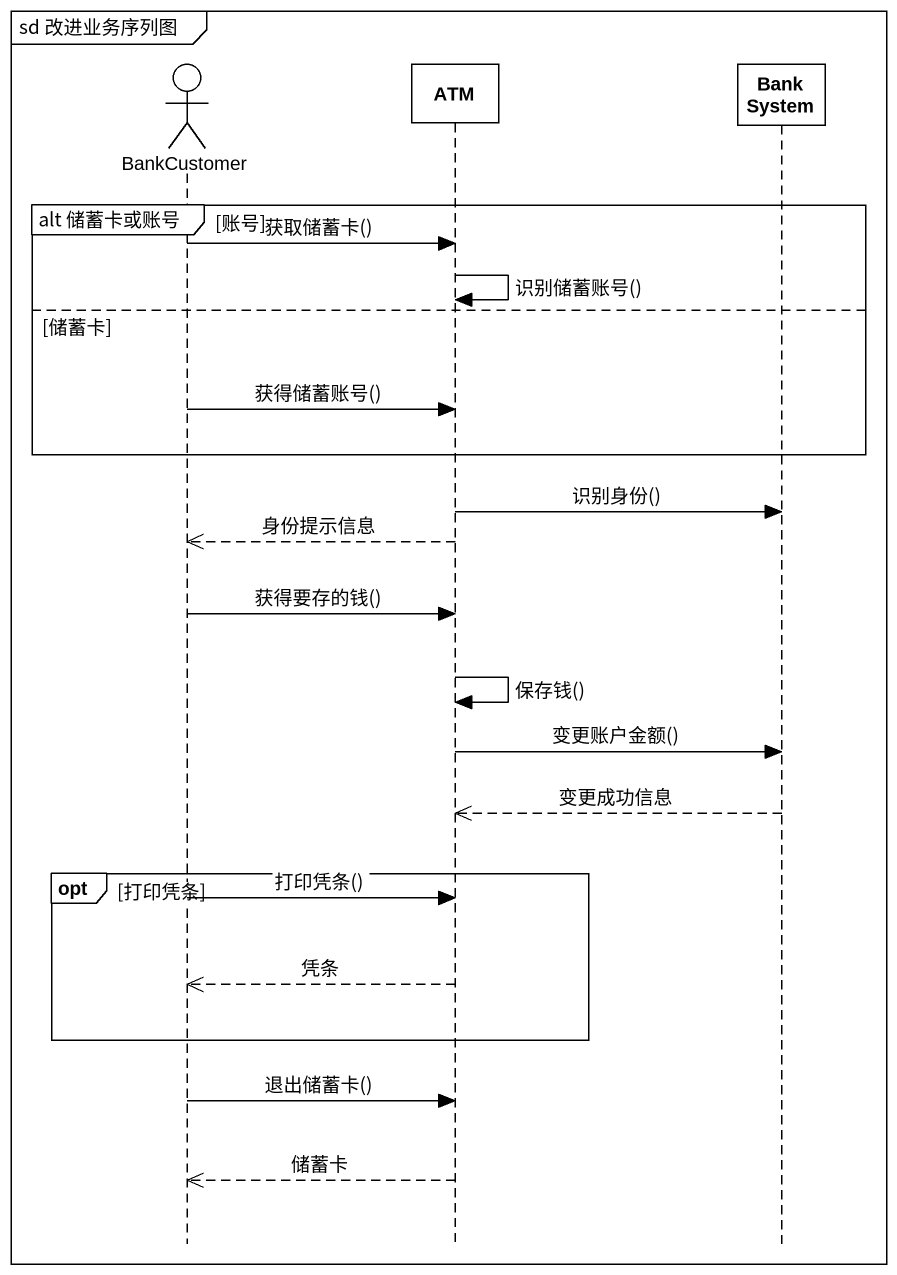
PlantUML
@startuml
mainframe sd 改进业务序列图
hide footbox
actor BankCustomer
participant ATM
participant BankSystem

group alt 储蓄卡或账号 [账号]
  BankCustomer -> ATM : 获取储蓄卡()
  ATM -> ATM : 识别储蓄账号()
else 储蓄卡
  BankCustomer -> ATM : 获得储蓄账号()
end
ATM -> BankSystem : 识别身份()
ATM -->> BankCustomer : 身份提示信息
BankCustomer -> ATM : 获得要存的钱()
ATM -> ATM : 保存钱()
ATM -> BankSystem : 变更账户金额()
BankSystem -->> ATM : 变更成功信息
opt 打印凭条
  BankCustomer -> ATM : 打印凭条()
  ATM -->> BankCustomer : 凭条
end
BankCustomer -> ATM : 退出储蓄卡()
ATM -->> BankCustomer : 储蓄卡
@enduml
